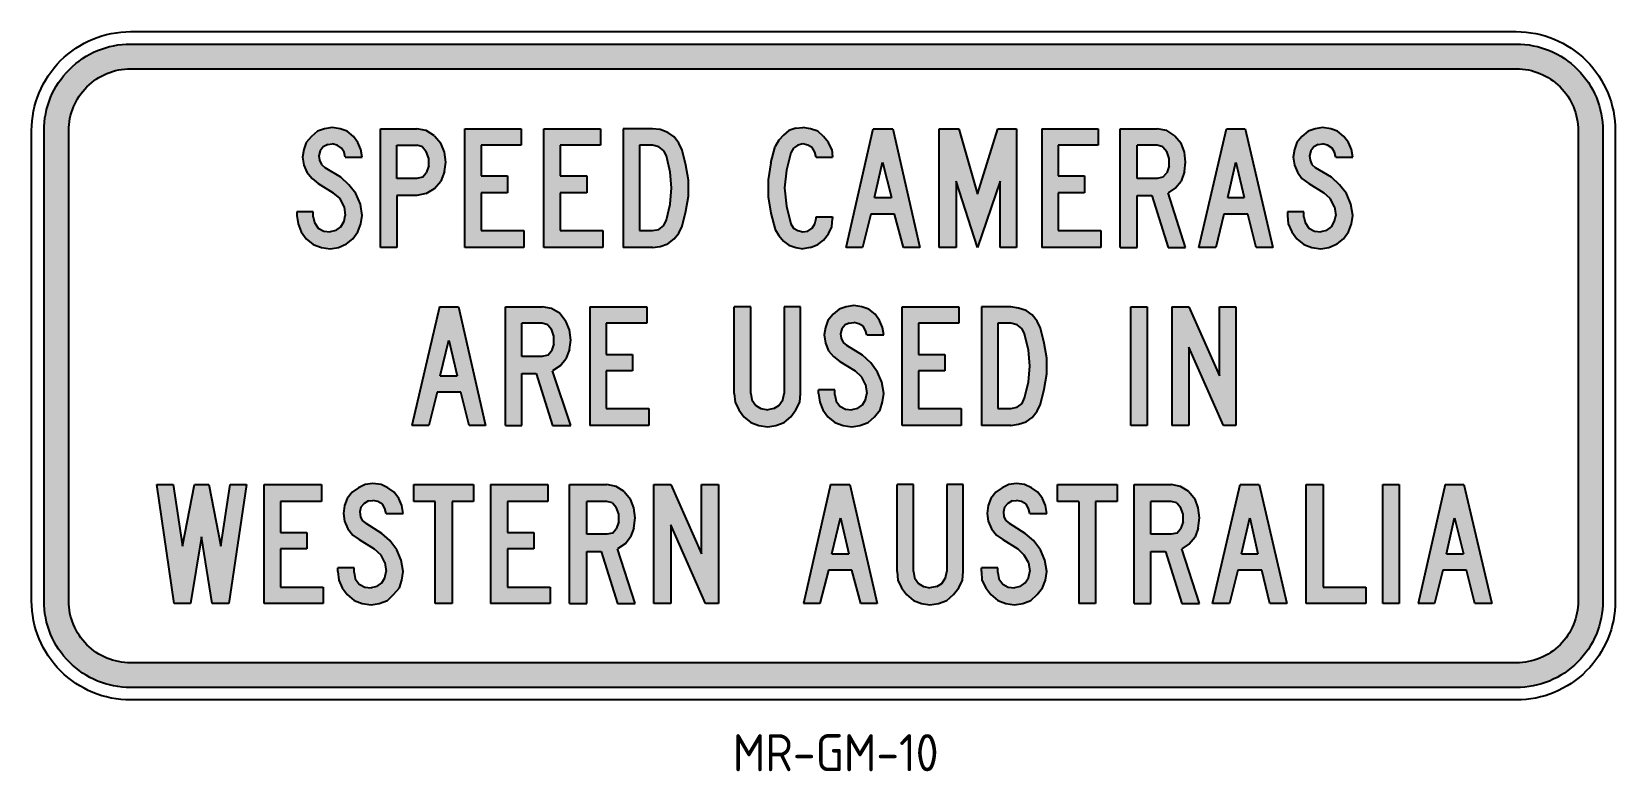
# Model space of a CAD drawing. Extents: x 148 to 276, y 175 to 234.
import ezdxf

# ---------------------------------------------------------------- set-up
doc = ezdxf.new("R2010")
doc.units = 0
doc.header["$LTSCALE"] = 12
doc.header["$MEASUREMENT"] = 0
doc.layers.add('L25', color=1, linetype='CONTINUOUS')
doc.layers.add('T25', color=1, linetype='CONTINUOUS')
doc.styles.add('ISO', font='iso')

msp = doc.modelspace()

# ---------------------------------------------------------------- hatches: boundary and pattern name
at = {"layer": 'L25'}
h = msp.add_hatch(color=256, dxfattribs=at)
edge = h.paths.add_edge_path(flags=16)
edge.add_line((155.71, 231.28), (267.71, 231.28))
edge.add_arc((267.71, 226.28), 5, 0, 90, ccw=False)
edge.add_line((272.71, 226.28), (272.71, 188.28))
edge.add_arc((267.71, 188.28), 5, 270, 360, ccw=False)
edge.add_line((267.71, 183.28), (155.71, 183.28))
edge.add_arc((155.71, 188.28), 5, 180, 270, ccw=False)
edge.add_line((150.71, 188.28), (150.71, 226.28))
edge.add_arc((155.71, 226.28), 5, 90, 180, ccw=False)
edge = h.paths.add_edge_path()
edge.add_line((155.71, 233.28), (267.71, 233.28))
edge.add_arc((267.71, 226.28), 7, 0, 90, ccw=False)
edge.add_line((274.71, 226.28), (274.71, 188.28))
edge.add_arc((267.71, 188.28), 7, 270, 360, ccw=False)
edge.add_line((267.71, 181.28), (155.71, 181.28))
edge.add_arc((155.71, 188.28), 7, 180, 270, ccw=False)
edge.add_line((148.71, 188.28), (148.71, 226.28))
edge.add_arc((155.71, 226.28), 7, 90, 180, ccw=False)
h = msp.add_hatch(color=256, dxfattribs=at)
h.paths.add_polyline_path([(160.56, 188.08), (159.24, 188.08), (157.82, 197.68), (159.14, 197.68), (159.9, 192.7), (160.87, 197.68), (162.04, 197.68), (163, 192.7), (163.76, 197.68), (165.08, 197.68), (163.66, 188.08), (162.29, 188.08), (161.43, 193.46)])
h.paths.add_polyline_path([(171.28, 188.08), (166.51, 188.08), (166.51, 197.68), (171.13, 197.68), (171.13, 196.31), (167.83, 196.31), (167.83, 193.82), (169.96, 193.82), (169.96, 192.5), (167.83, 192.5), (167.83, 189.4), (171.28, 189.4)])
h.paths.add_polyline_path([(173.77, 190.97), (172.45, 190.97), (172.45, 190.67), (172.55, 189.96), (172.81, 189.35), (173.21, 188.79), (173.77, 188.33), (174.43, 188.08), (175.14, 187.98), (175.8, 188.08), (176.46, 188.33), (176.97, 188.79), (177.43, 189.35), (177.63, 189.96), (177.73, 190.67), (177.58, 191.58), (177.22, 192.4), (176.67, 193.16), (176.01, 193.72), (174.74, 194.53), (174.43, 194.78), (174.28, 195.09), (174.23, 195.49), (174.33, 195.85), (174.58, 196.15), (174.94, 196.36), (175.29, 196.41), (175.7, 196.31), (176.06, 196.1), (176.26, 195.75), (176.36, 195.34), (177.73, 195.34), (177.63, 196), (177.38, 196.56), (177.02, 197.07), (176.51, 197.42), (175.95, 197.68), (175.29, 197.78), (174.68, 197.68), (174.13, 197.42), (173.62, 197.07), (173.21, 196.56), (173.01, 196), (172.91, 195.34), (173.01, 194.73), (173.26, 194.12), (173.67, 193.61), (174.18, 193.26), (175.4, 192.5), (175.95, 191.99), (176.26, 191.38), (176.36, 190.67), (176.26, 190.16), (176.01, 189.75), (175.6, 189.45), (175.14, 189.35), (174.63, 189.4), (174.18, 189.65), (173.87, 190.06), (173.77, 190.57)])
h.paths.add_polyline_path([(181.7, 188.08), (180.32, 188.08), (180.32, 196.31), (178.6, 196.31), (178.6, 197.68), (183.42, 197.68), (183.42, 196.31), (181.7, 196.31)])
h.paths.add_polyline_path([(189.62, 188.08), (184.79, 188.08), (184.79, 197.68), (189.42, 197.68), (189.42, 196.31), (186.17, 196.31), (186.17, 193.82), (188.3, 193.82), (188.3, 192.5), (186.17, 192.5), (186.17, 189.4), (189.62, 189.4)])
h.paths.add_polyline_path([(195.67, 192.9), (196.12, 193.46), (196.38, 194.17), (196.48, 194.99), (196.38, 195.8), (196.12, 196.51), (195.61, 197.12), (194.95, 197.53), (194.19, 197.68), (191.19, 197.68), (191.19, 188.08), (192.57, 188.08), (192.57, 192.29), (193.73, 192.29), (195.06, 188.08), (196.48, 188.08), (195.06, 192.5)])
h.paths.add_polyline_path([(192.57, 193.67), (192.57, 196.31), (194.19, 196.31), (194.65, 196.21), (194.95, 195.85), (195.16, 195.29), (195.16, 194.68), (194.95, 194.12), (194.65, 193.77), (194.19, 193.67)], flags=16)
h.paths.add_polyline_path([(199.37, 188.08), (198, 188.08), (198, 197.68), (199.37, 197.68), (201.86, 192.09), (201.86, 197.68), (203.23, 197.68), (203.23, 188.08), (202.17, 188.08), (199.37, 194.43)])
h.paths.add_polyline_path([(213.09, 194.99), (213.75, 192.09), (212.38, 192.09)], flags=16)
h.paths.add_polyline_path([(211.41, 188.08), (210.09, 188.08), (212.28, 197.68), (213.85, 197.68), (216.04, 188.08), (214.72, 188.08), (214, 190.77), (212.12, 190.77)])
h.paths.add_polyline_path([(218.98, 197.68), (217.66, 197.68), (217.66, 190.67), (217.71, 189.96), (218.02, 189.35), (218.42, 188.79), (218.98, 188.33), (219.64, 188.08), (220.3, 187.98), (221.01, 188.08), (221.67, 188.33), (222.23, 188.79), (222.64, 189.35), (222.94, 189.96), (223, 190.67), (223, 197.68), (221.67, 197.68), (221.67, 190.67), (221.57, 190.16), (221.27, 189.7), (220.86, 189.45), (220.3, 189.35), (219.8, 189.45), (219.39, 189.7), (219.08, 190.16), (218.98, 190.67)])
h.paths.add_polyline_path([(225.79, 190.97), (224.47, 190.97), (224.47, 190.67), (224.52, 189.96), (224.82, 189.35), (225.23, 188.79), (225.79, 188.33), (226.45, 188.08), (227.16, 187.98), (227.82, 188.08), (228.48, 188.33), (228.99, 188.79), (229.4, 189.35), (229.65, 189.96), (229.75, 190.67), (229.6, 191.58), (229.24, 192.4), (228.69, 193.16), (228.02, 193.72), (226.75, 194.53), (226.45, 194.78), (226.3, 195.09), (226.25, 195.49), (226.35, 195.85), (226.6, 196.15), (226.96, 196.36), (227.31, 196.41), (227.72, 196.31), (228.08, 196.1), (228.28, 195.75), (228.38, 195.34), (229.75, 195.34), (229.65, 196), (229.4, 196.56), (229.04, 197.07), (228.53, 197.42), (227.97, 197.68), (227.31, 197.78), (226.7, 197.68), (226.15, 197.42), (225.64, 197.07), (225.23, 196.56), (225.03, 196), (224.93, 195.34), (225.03, 194.73), (225.28, 194.12), (225.69, 193.61), (226.2, 193.26), (227.42, 192.5), (227.92, 191.99), (228.28, 191.38), (228.38, 190.67), (228.28, 190.16), (228.02, 189.75), (227.62, 189.45), (227.16, 189.35), (226.65, 189.4), (226.2, 189.65), (225.89, 190.06), (225.79, 190.57)])
h.paths.add_polyline_path([(233.71, 188.08), (232.34, 188.08), (232.34, 196.31), (230.62, 196.31), (230.62, 197.68), (235.44, 197.68), (235.44, 196.31), (233.71, 196.31)])
h.paths.add_polyline_path([(241.28, 192.9), (241.74, 193.46), (241.99, 194.17), (242.1, 194.99), (241.99, 195.8), (241.74, 196.51), (241.23, 197.12), (240.57, 197.53), (239.81, 197.68), (236.81, 197.68), (236.81, 188.08), (238.18, 188.08), (238.18, 192.29), (239.35, 192.29), (240.67, 188.08), (242.1, 188.08), (240.67, 192.5)])
h.paths.add_polyline_path([(238.18, 193.67), (238.18, 196.31), (239.81, 196.31), (240.27, 196.21), (240.57, 195.85), (240.78, 195.29), (240.78, 194.68), (240.57, 194.12), (240.27, 193.77), (239.81, 193.67)], flags=16)
h.paths.add_polyline_path([(246.16, 194.99), (246.82, 192.09), (245.5, 192.09)], flags=16)
h.paths.add_polyline_path([(244.53, 188.08), (243.16, 188.08), (245.4, 197.68), (246.92, 197.68), (249.16, 188.08), (247.79, 188.08), (247.13, 190.77), (245.2, 190.77)])
h.paths.add_polyline_path([(255.56, 188.08), (250.73, 188.08), (250.73, 197.68), (252.1, 197.68), (252.1, 189.4), (255.56, 189.4)])
h.paths.add_polyline_path([(258.25, 188.08), (256.93, 188.08), (256.93, 197.68), (258.25, 197.68)])
h.paths.add_polyline_path([(262.72, 194.99), (263.43, 192.09), (262.06, 192.09)], flags=16)
h.paths.add_polyline_path([(261.1, 188.08), (259.77, 188.08), (261.96, 197.68), (263.48, 197.68), (265.72, 188.08), (264.35, 188.08), (263.69, 190.77), (261.76, 190.77)])
h.paths.add_polyline_path([(181.44, 209.36), (182.1, 206.47), (180.73, 206.47)], flags=16)
h.paths.add_polyline_path([(179.82, 202.45), (178.44, 202.45), (180.68, 212.05), (182.2, 212.05), (184.39, 202.45), (183.07, 202.45), (182.41, 205.15), (180.48, 205.15)])
h.paths.add_polyline_path([(190.43, 207.28), (190.89, 207.84), (191.19, 208.6), (191.3, 209.36), (191.19, 210.18), (190.89, 210.89), (190.43, 211.5), (189.72, 211.9), (188.96, 212.05), (186.01, 212.05), (186.01, 202.45), (187.33, 202.45), (187.33, 206.67), (188.5, 206.67), (189.82, 202.45), (191.3, 202.45), (189.82, 206.87)])
h.paths.add_polyline_path([(187.33, 208.04), (187.33, 210.73), (188.96, 210.73), (189.42, 210.58), (189.72, 210.23), (189.92, 209.67), (189.92, 209.06), (189.72, 208.5), (189.42, 208.14), (188.96, 208.04)], flags=16)
h.paths.add_polyline_path([(197.6, 202.45), (192.82, 202.45), (192.82, 212.05), (197.44, 212.05), (197.44, 210.73), (194.14, 210.73), (194.14, 208.19), (196.27, 208.19), (196.27, 206.87), (194.14, 206.87), (194.14, 203.83), (197.6, 203.83)])
h.paths.add_polyline_path([(205.83, 212.05), (204.5, 212.05), (204.5, 205.04), (204.56, 204.33), (204.86, 203.72), (205.27, 203.16), (205.83, 202.71), (206.49, 202.45), (207.2, 202.35), (207.86, 202.45), (208.52, 202.71), (209.08, 203.16), (209.48, 203.72), (209.79, 204.33), (209.84, 205.04), (209.84, 212.05), (208.52, 212.05), (208.52, 205.04), (208.42, 204.54), (208.11, 204.08), (207.7, 203.83), (207.2, 203.72), (206.64, 203.83), (206.23, 204.08), (205.93, 204.54), (205.83, 205.04)])
h.paths.add_polyline_path([(212.63, 205.35), (211.31, 205.35), (211.31, 205.04), (211.41, 204.33), (211.67, 203.72), (212.07, 203.16), (212.63, 202.71), (213.29, 202.45), (214, 202.35), (214.66, 202.45), (215.32, 202.71), (215.83, 203.16), (216.29, 203.72), (216.49, 204.38), (216.59, 205.04), (216.44, 205.96), (216.09, 206.77), (215.53, 207.53), (214.87, 208.14), (213.6, 208.91), (213.29, 209.16), (213.14, 209.51), (213.09, 209.87), (213.19, 210.28), (213.45, 210.58), (213.8, 210.73), (214.16, 210.78), (214.56, 210.68), (214.92, 210.48), (215.12, 210.12), (215.22, 209.77), (216.59, 209.77), (216.49, 210.38), (216.24, 210.94), (215.88, 211.45), (215.38, 211.85), (214.82, 212.05), (214.16, 212.16), (213.55, 212.05), (212.99, 211.85), (212.48, 211.45), (212.07, 210.94), (211.87, 210.38), (211.77, 209.77), (211.87, 209.11), (212.12, 208.5), (212.53, 208.04), (213.04, 207.64), (214.26, 206.87), (214.82, 206.37), (215.12, 205.76), (215.22, 205.04), (215.12, 204.54), (214.87, 204.13), (214.46, 203.83), (214, 203.72), (213.5, 203.77), (213.04, 204.03), (212.73, 204.43), (212.63, 204.94)])
h.paths.add_polyline_path([(222.84, 202.45), (218.07, 202.45), (218.07, 212.05), (222.64, 212.05), (222.64, 210.73), (219.39, 210.73), (219.39, 208.19), (221.52, 208.19), (221.52, 206.87), (219.39, 206.87), (219.39, 203.83), (222.84, 203.83)])
h.paths.add_polyline_path([(225.79, 210.73), (225.79, 203.83), (226.86, 203.83), (227.36, 203.93), (227.77, 204.23), (227.97, 204.69), (228.28, 205.96), (228.38, 207.28), (228.28, 208.55), (227.97, 209.87), (227.77, 210.28), (227.36, 210.58), (226.86, 210.73)], flags=16)
h.paths.add_polyline_path([(224.47, 212.05), (224.47, 202.45), (226.86, 202.45), (227.47, 202.56), (228.08, 202.76), (228.58, 203.11), (228.99, 203.62), (229.24, 204.18), (229.55, 205.4), (229.75, 206.62), (229.75, 207.89), (229.55, 209.11), (229.24, 210.33), (228.99, 210.89), (228.58, 211.39), (228.08, 211.75), (227.47, 211.95), (226.86, 212.05)])
h.paths.add_polyline_path([(237.88, 202.45), (236.56, 202.45), (236.56, 212.05), (237.88, 212.05)])
h.paths.add_polyline_path([(241.23, 202.45), (239.86, 202.45), (239.86, 212.05), (241.23, 212.05), (243.72, 206.47), (243.72, 212.05), (245.04, 212.05), (245.04, 202.45), (244.03, 202.45), (241.23, 208.8)])
h.paths.add_polyline_path([(170.47, 219.73), (169.15, 219.73), (169.15, 219.42), (169.25, 218.76), (169.5, 218.1), (169.91, 217.54), (170.47, 217.08), (171.13, 216.83), (171.84, 216.73), (172.5, 216.83), (173.16, 217.13), (173.67, 217.54), (174.08, 218.1), (174.33, 218.76), (174.43, 219.42), (174.28, 220.34), (173.92, 221.2), (173.36, 221.91), (172.7, 222.52), (171.43, 223.28), (171.13, 223.54), (170.98, 223.89), (170.93, 224.25), (171.03, 224.65), (171.28, 224.96), (171.64, 225.16), (171.99, 225.21), (172.4, 225.11), (172.75, 224.86), (172.96, 224.55), (173.06, 224.15), (174.43, 224.15), (174.33, 224.75), (174.08, 225.31), (173.72, 225.82), (173.21, 226.23), (172.65, 226.43), (171.99, 226.53), (171.38, 226.43), (170.82, 226.23), (170.32, 225.82), (169.91, 225.31), (169.71, 224.75), (169.6, 224.15), (169.71, 223.48), (169.96, 222.93), (170.37, 222.42), (170.87, 222.01), (172.09, 221.25), (172.65, 220.79), (172.96, 220.13), (173.06, 219.42), (172.96, 218.96), (172.7, 218.51), (172.3, 218.2), (171.84, 218.1), (171.33, 218.15), (170.87, 218.4), (170.57, 218.86), (170.47, 219.32)])
h.paths.add_polyline_path([(177.22, 222.42), (177.22, 225.11), (178.85, 225.11), (179.31, 224.96), (179.61, 224.6), (179.82, 224.04), (179.82, 223.43), (179.61, 222.88), (179.31, 222.52), (178.85, 222.42)], flags=16)
h.paths.add_polyline_path([(177.22, 216.83), (175.9, 216.83), (175.9, 226.43), (178.85, 226.43), (179.61, 226.28), (180.27, 225.87), (180.78, 225.26), (181.09, 224.55), (181.19, 223.74), (181.09, 222.98), (180.78, 222.21), (180.27, 221.61), (179.61, 221.2), (178.85, 221.05), (177.22, 221.05)])
h.paths.add_polyline_path([(187.49, 216.83), (182.71, 216.83), (182.71, 226.43), (187.28, 226.43), (187.28, 225.11), (184.03, 225.11), (184.03, 222.62), (186.17, 222.62), (186.17, 221.25), (184.03, 221.25), (184.03, 218.2), (187.49, 218.2)])
h.paths.add_polyline_path([(193.89, 216.83), (189.11, 216.83), (189.11, 226.43), (193.68, 226.43), (193.68, 225.11), (190.43, 225.11), (190.43, 222.62), (192.57, 222.62), (192.57, 221.25), (190.43, 221.25), (190.43, 218.2), (193.89, 218.2)])
h.paths.add_polyline_path([(196.83, 225.11), (196.83, 218.2), (197.9, 218.2), (198.41, 218.3), (198.81, 218.61), (199.02, 219.07), (199.32, 220.34), (199.42, 221.66), (199.32, 222.93), (199.02, 224.25), (198.81, 224.65), (198.41, 224.96), (197.9, 225.11)], flags=16)
h.paths.add_polyline_path([(195.51, 226.43), (195.51, 216.83), (197.9, 216.83), (198.51, 216.93), (199.12, 217.13), (199.63, 217.54), (200.03, 218), (200.29, 218.56), (200.59, 219.78), (200.8, 221), (200.8, 222.27), (200.59, 223.48), (200.29, 224.7), (200.03, 225.26), (199.63, 225.77), (199.12, 226.13), (198.51, 226.38), (197.9, 226.43)])
h.paths.add_polyline_path([(211.11, 219.32), (212.43, 219.32), (212.43, 219.17), (212.38, 218.51), (212.12, 217.95), (211.72, 217.44), (211.26, 217.08), (210.65, 216.83), (210.04, 216.73), (209.48, 216.83), (208.92, 217.03), (208.47, 217.34), (208.11, 217.8), (207.81, 218.3), (207.45, 219.62), (207.25, 220.94), (207.25, 222.32), (207.45, 223.69), (207.81, 225.01), (208.11, 225.52), (208.47, 225.92), (208.92, 226.28), (209.48, 226.48), (210.04, 226.53), (210.65, 226.43), (211.26, 226.23), (211.72, 225.82), (212.12, 225.31), (212.38, 224.75), (212.43, 224.15), (211.11, 224.15), (211.01, 224.55), (210.8, 224.91), (210.45, 225.11), (210.04, 225.21), (209.64, 225.11), (209.28, 224.86), (209.08, 224.5), (208.72, 223.08), (208.57, 221.66), (208.72, 220.18), (209.08, 218.76), (209.28, 218.4), (209.64, 218.2), (210.04, 218.1), (210.45, 218.15), (210.8, 218.4), (211.01, 218.76), (211.11, 219.17)])
h.paths.add_polyline_path([(216.49, 223.74), (217.2, 220.89), (215.83, 220.89)], flags=16)
h.paths.add_polyline_path([(214.87, 216.83), (213.55, 216.83), (215.73, 226.43), (217.31, 226.43), (219.49, 216.83), (218.17, 216.83), (217.46, 219.52), (215.53, 219.52)])
h.paths.add_polyline_path([(222.44, 216.83), (221.07, 216.83), (221.07, 226.43), (222.64, 226.43), (224.16, 221.15), (225.79, 226.43), (227.31, 226.43), (227.31, 216.83), (225.99, 216.83), (225.99, 222.21), (224.16, 216.83), (222.44, 222.21)])
h.paths.add_polyline_path([(234.12, 216.83), (229.35, 216.83), (229.35, 226.43), (233.92, 226.43), (233.92, 225.11), (230.67, 225.11), (230.67, 222.62), (232.8, 222.62), (232.8, 221.25), (230.67, 221.25), (230.67, 218.2), (234.12, 218.2)])
h.paths.add_polyline_path([(240.17, 221.66), (240.62, 222.21), (240.88, 222.98), (240.98, 223.74), (240.88, 224.55), (240.62, 225.26), (240.12, 225.87), (239.45, 226.28), (238.69, 226.43), (235.7, 226.43), (235.7, 216.83), (237.07, 216.83), (237.07, 221.05), (238.24, 221.05), (239.56, 216.83), (240.98, 216.83), (239.56, 221.25)])
h.paths.add_polyline_path([(237.07, 222.42), (237.07, 225.11), (238.69, 225.11), (239.15, 224.96), (239.45, 224.6), (239.66, 224.04), (239.66, 223.43), (239.45, 222.88), (239.15, 222.52), (238.69, 222.42)], flags=16)
h.paths.add_polyline_path([(245.04, 223.74), (245.7, 220.89), (244.38, 220.89)], flags=16)
h.paths.add_polyline_path([(243.42, 216.83), (242.05, 216.83), (244.28, 226.43), (245.8, 226.43), (248.04, 216.83), (246.67, 216.83), (246.01, 219.52), (244.08, 219.52)])
h.paths.add_polyline_path([(250.53, 219.73), (249.21, 219.73), (249.21, 219.42), (249.26, 218.76), (249.56, 218.1), (249.97, 217.54), (250.53, 217.08), (251.19, 216.83), (251.9, 216.73), (252.56, 216.83), (253.22, 217.13), (253.73, 217.54), (254.14, 218.1), (254.39, 218.76), (254.49, 219.42), (254.34, 220.34), (253.98, 221.2), (253.42, 221.91), (252.76, 222.52), (251.49, 223.28), (251.19, 223.54), (251.04, 223.89), (250.99, 224.25), (251.09, 224.65), (251.34, 224.96), (251.7, 225.16), (252.05, 225.21), (252.46, 225.11), (252.82, 224.86), (253.02, 224.55), (253.12, 224.15), (254.49, 224.15), (254.39, 224.75), (254.14, 225.31), (253.78, 225.82), (253.27, 226.23), (252.71, 226.43), (252.05, 226.53), (251.44, 226.43), (250.88, 226.23), (250.38, 225.82), (249.97, 225.31), (249.77, 224.75), (249.67, 224.15), (249.77, 223.48), (250.02, 222.93), (250.38, 222.42), (250.94, 222.01), (252.15, 221.25), (252.66, 220.79), (253.02, 220.13), (253.12, 219.42), (253.02, 218.96), (252.76, 218.51), (252.36, 218.2), (251.9, 218.1), (251.39, 218.15), (250.94, 218.4), (250.63, 218.86), (250.53, 219.32)])

# ---------------------------------------------------------------- linework, layer by layer
at = {"layer": 'T25', "color": 3}
for p, q in [((169.91, 225.31), (169.71, 224.75)), ((170.32, 225.82), (169.91, 225.31)), ((170.82, 226.23), (170.32, 225.82)), ((171.38, 226.43), (170.82, 226.23)), ((171.99, 226.53), (171.38, 226.43)), ((172.65, 226.43), (171.99, 226.53)), ((173.21, 226.23), (172.65, 226.43)), ((173.72, 225.82), (173.21, 226.23)), ((174.08, 225.31), (173.72, 225.82)), ((174.33, 224.75), (174.08, 225.31)), ((175.9, 226.43), (178.85, 226.43)), ((175.9, 216.83), (175.9, 226.43)), ((179.61, 226.28), (178.85, 226.43)), ((180.27, 225.87), (179.61, 226.28)), ((180.27, 225.87), (180.78, 225.26)), ((182.71, 226.43), (187.28, 226.43)), ((182.71, 216.83), (182.71, 226.43)), ((187.28, 226.43), (187.28, 225.11)), ((189.11, 226.43), (193.68, 226.43)), ((189.11, 216.83), (189.11, 226.43)), ((193.68, 226.43), (193.68, 225.11)), ((195.51, 226.43), (195.51, 216.83)), ((197.9, 226.43), (195.51, 226.43)), ((198.51, 226.38), (197.9, 226.43)), ((199.12, 226.13), (198.51, 226.38)), ((199.63, 225.77), (199.12, 226.13)), ((200.03, 225.26), (199.63, 225.77)), ((208.11, 225.52), (207.81, 225.01)), ((208.47, 225.92), (208.11, 225.52)), ((208.92, 226.28), (208.47, 225.92)), ((209.48, 226.48), (208.92, 226.28)), ((209.48, 226.48), (210.04, 226.53)), ((210.65, 226.43), (210.04, 226.53)), ((211.26, 226.23), (210.65, 226.43)), ((211.72, 225.82), (211.26, 226.23)), ((212.12, 225.31), (211.72, 225.82)), ((212.38, 224.75), (212.12, 225.31)), ((213.55, 216.83), (215.73, 226.43)), ((215.73, 226.43), (217.31, 226.43)), ((217.31, 226.43), (219.49, 216.83)), ((221.07, 226.43), (222.64, 226.43)), ((221.07, 216.83), (221.07, 226.43)), ((222.64, 226.43), (224.16, 221.15)), ((224.16, 221.15), (225.79, 226.43)), ((225.79, 226.43), (227.31, 226.43)), ((227.31, 226.43), (227.31, 216.83)), ((229.35, 226.43), (233.92, 226.43)), ((229.35, 226.43), (229.35, 216.83)), ((233.92, 226.43), (233.92, 225.11)), ((235.7, 226.43), (238.69, 226.43)), ((235.7, 216.83), (235.7, 226.43)), ((239.45, 226.28), (238.69, 226.43)), ((240.12, 225.87), (239.45, 226.28)), ((240.12, 225.87), (240.62, 225.26)), ((242.05, 216.83), (244.28, 226.43)), ((244.28, 226.43), (245.8, 226.43)), ((245.8, 226.43), (248.04, 216.83)), ((249.97, 225.31), (249.77, 224.75)), ((250.38, 225.82), (249.97, 225.31)), ((250.88, 226.23), (250.38, 225.82)), ((251.44, 226.43), (250.88, 226.23)), ((252.05, 226.53), (251.44, 226.43)), ((252.71, 226.43), (252.05, 226.53)), ((253.27, 226.23), (252.71, 226.43)), ((253.78, 225.82), (253.27, 226.23)), ((254.14, 225.31), (253.78, 225.82)), ((254.39, 224.75), (254.14, 225.31)), ((169.71, 224.75), (169.6, 224.15)), ((169.6, 224.15), (169.71, 223.48)), ((171.03, 224.65), (170.93, 224.25)), ((170.93, 224.25), (170.98, 223.89)), ((171.28, 224.96), (171.03, 224.65)), ((171.64, 225.16), (171.28, 224.96)), ((171.64, 225.16), (171.99, 225.21)), ((172.4, 225.11), (171.99, 225.21)), ((172.75, 224.86), (172.4, 225.11)), ((172.96, 224.55), (172.75, 224.86)), ((173.06, 224.15), (172.96, 224.55)), ((173.06, 224.15), (174.43, 224.15)), ((174.43, 224.15), (174.33, 224.75)), ((177.22, 222.42), (177.22, 225.11)), ((177.22, 225.11), (178.85, 225.11)), ((179.31, 224.96), (178.85, 225.11)), ((179.31, 224.96), (179.61, 224.6)), ((179.82, 224.04), (179.61, 224.6)), ((179.82, 223.43), (179.82, 224.04)), ((181.09, 224.55), (180.78, 225.26)), ((181.19, 223.74), (181.09, 224.55)), ((184.03, 225.11), (184.03, 222.62)), ((187.28, 225.11), (184.03, 225.11)), ((190.43, 225.11), (190.43, 222.62)), ((193.68, 225.11), (190.43, 225.11)), ((196.83, 225.11), (196.83, 218.2)), ((197.9, 225.11), (196.83, 225.11)), ((198.41, 224.96), (197.9, 225.11)), ((198.81, 224.65), (198.41, 224.96)), ((199.02, 224.25), (198.81, 224.65)), ((199.32, 222.93), (199.02, 224.25)), ((200.29, 224.7), (200.03, 225.26)), ((200.59, 223.48), (200.29, 224.7)), ((207.45, 223.69), (207.81, 225.01)), ((209.08, 224.5), (208.72, 223.08)), ((209.28, 224.86), (209.08, 224.5)), ((209.64, 225.11), (209.28, 224.86)), ((210.04, 225.21), (209.64, 225.11)), ((210.45, 225.11), (210.04, 225.21)), ((210.8, 224.91), (210.45, 225.11)), ((211.01, 224.55), (210.8, 224.91)), ((211.11, 224.15), (211.01, 224.55)), ((211.11, 224.15), (212.43, 224.15)), ((212.38, 224.75), (212.43, 224.15)), ((230.67, 225.11), (230.67, 222.62)), ((233.92, 225.11), (230.67, 225.11)), ((237.07, 222.42), (237.07, 225.11)), ((238.69, 225.11), (237.07, 225.11)), ((239.15, 224.96), (238.69, 225.11)), ((239.15, 224.96), (239.45, 224.6)), ((239.66, 224.04), (239.45, 224.6)), ((239.66, 223.43), (239.66, 224.04)), ((240.88, 224.55), (240.62, 225.26)), ((240.98, 223.74), (240.88, 224.55)), ((249.77, 224.75), (249.67, 224.15)), ((249.67, 224.15), (249.77, 223.48)), ((251.09, 224.65), (250.99, 224.25)), ((250.99, 224.25), (251.04, 223.89)), ((251.34, 224.96), (251.09, 224.65)), ((251.7, 225.16), (251.34, 224.96)), ((251.7, 225.16), (252.05, 225.21)), ((252.46, 225.11), (252.05, 225.21)), ((252.82, 224.86), (252.46, 225.11)), ((253.02, 224.55), (252.82, 224.86)), ((253.12, 224.15), (253.02, 224.55)), ((253.12, 224.15), (254.49, 224.15)), ((254.49, 224.15), (254.39, 224.75)), ((169.71, 223.48), (169.96, 222.93)), ((169.96, 222.93), (170.37, 222.42)), ((170.98, 223.89), (171.13, 223.54)), ((171.13, 223.54), (171.43, 223.28)), ((172.7, 222.52), (171.43, 223.28)), ((179.31, 222.52), (179.61, 222.88)), ((179.82, 223.43), (179.61, 222.88)), ((181.09, 222.98), (180.78, 222.21)), ((181.09, 222.98), (181.19, 223.74)), ((199.42, 221.66), (199.32, 222.93)), ((200.8, 222.27), (200.59, 223.48)), ((207.45, 223.69), (207.25, 222.32)), ((208.72, 223.08), (208.57, 221.66)), ((215.83, 220.89), (216.49, 223.74)), ((216.49, 223.74), (217.2, 220.89)), ((239.15, 222.52), (239.45, 222.88)), ((239.66, 223.43), (239.45, 222.88)), ((240.88, 222.98), (240.62, 222.21)), ((240.88, 222.98), (240.98, 223.74)), ((244.38, 220.89), (245.04, 223.74)), ((245.04, 223.74), (245.7, 220.89)), ((249.77, 223.48), (250.02, 222.93)), ((250.02, 222.93), (250.38, 222.42)), ((251.04, 223.89), (251.19, 223.54)), ((251.19, 223.54), (251.49, 223.28)), ((252.76, 222.52), (251.49, 223.28)), ((170.37, 222.42), (170.87, 222.01)), ((170.87, 222.01), (172.09, 221.25)), ((173.36, 221.91), (172.7, 222.52)), ((173.92, 221.2), (173.36, 221.91)), ((178.85, 222.42), (177.22, 222.42)), ((179.31, 222.52), (178.85, 222.42)), ((179.61, 221.2), (180.27, 221.61)), ((180.27, 221.61), (180.78, 222.21)), ((184.03, 222.62), (186.17, 222.62)), ((186.17, 222.62), (186.17, 221.25)), ((190.43, 222.62), (192.57, 222.62)), ((192.57, 222.62), (192.57, 221.25)), ((199.32, 220.34), (199.42, 221.66)), ((200.8, 221), (200.8, 222.27)), ((207.25, 222.32), (207.25, 220.94)), ((208.57, 221.66), (208.72, 220.18)), ((222.44, 222.21), (222.44, 216.83)), ((224.16, 216.83), (222.44, 222.21)), ((225.99, 222.21), (224.16, 216.83)), ((225.99, 216.83), (225.99, 222.21)), ((230.67, 222.62), (232.8, 222.62)), ((232.8, 222.62), (232.8, 221.25)), ((238.69, 222.42), (237.07, 222.42)), ((239.15, 222.52), (238.69, 222.42)), ((240.17, 221.66), (239.56, 221.25)), ((240.17, 221.66), (240.62, 222.21)), ((250.38, 222.42), (250.94, 222.01)), ((250.94, 222.01), (252.15, 221.25)), ((253.42, 221.91), (252.76, 222.52)), ((253.98, 221.2), (253.42, 221.91)), ((172.65, 220.79), (172.09, 221.25)), ((172.96, 220.13), (172.65, 220.79)), ((174.28, 220.34), (173.92, 221.2)), ((174.43, 219.42), (174.28, 220.34)), ((177.22, 221.05), (177.22, 216.83)), ((178.85, 221.05), (177.22, 221.05)), ((179.61, 221.2), (178.85, 221.05)), ((184.03, 221.25), (184.03, 218.2)), ((186.17, 221.25), (184.03, 221.25)), ((190.43, 221.25), (190.43, 218.2)), ((192.57, 221.25), (190.43, 221.25)), ((199.02, 219.07), (199.32, 220.34)), ((200.59, 219.78), (200.8, 221)), ((207.25, 220.94), (207.45, 219.62)), ((208.72, 220.18), (209.08, 218.76)), ((215.83, 220.89), (217.2, 220.89)), ((230.67, 221.25), (230.67, 218.2)), ((232.8, 221.25), (230.67, 221.25)), ((237.07, 221.05), (238.24, 221.05)), ((237.07, 216.83), (237.07, 221.05)), ((238.24, 221.05), (239.56, 216.83)), ((240.98, 216.83), (239.56, 221.25)), ((244.38, 220.89), (245.7, 220.89)), ((252.66, 220.79), (252.15, 221.25)), ((253.02, 220.13), (252.66, 220.79)), ((254.34, 220.34), (253.98, 221.2)), ((254.49, 219.42), (254.34, 220.34)), ((170.47, 219.73), (169.15, 219.73)), ((169.15, 219.73), (169.15, 219.42)), ((169.15, 219.42), (169.25, 218.76)), ((170.47, 219.32), (170.47, 219.73)), ((170.47, 219.32), (170.57, 218.86)), ((172.7, 218.51), (172.96, 218.96)), ((172.96, 220.13), (173.06, 219.42)), ((172.96, 218.96), (173.06, 219.42)), ((174.33, 218.76), (174.43, 219.42)), ((198.81, 218.61), (199.02, 219.07)), ((200.29, 218.56), (200.59, 219.78)), ((207.45, 219.62), (207.81, 218.3)), ((211.01, 218.76), (211.11, 219.17)), ((211.11, 219.32), (212.43, 219.32)), ((211.11, 219.17), (211.11, 219.32)), ((212.38, 218.51), (212.43, 219.17)), ((212.43, 219.32), (212.43, 219.17)), ((215.53, 219.52), (214.87, 216.83)), ((217.46, 219.52), (215.53, 219.52)), ((218.17, 216.83), (217.46, 219.52)), ((244.08, 219.52), (243.42, 216.83)), ((246.01, 219.52), (244.08, 219.52)), ((246.67, 216.83), (246.01, 219.52)), ((250.53, 219.73), (249.21, 219.73)), ((249.21, 219.73), (249.21, 219.42)), ((249.21, 219.42), (249.26, 218.76)), ((250.53, 219.32), (250.53, 219.73)), ((250.53, 219.32), (250.63, 218.86)), ((252.76, 218.51), (253.02, 218.96)), ((253.02, 220.13), (253.12, 219.42)), ((253.02, 218.96), (253.12, 219.42)), ((254.39, 218.76), (254.49, 219.42)), ((169.25, 218.76), (169.5, 218.1)), ((169.5, 218.1), (169.91, 217.54)), ((170.57, 218.86), (170.87, 218.4)), ((170.87, 218.4), (171.33, 218.15)), ((171.33, 218.15), (171.84, 218.1)), ((172.3, 218.2), (171.84, 218.1)), ((172.3, 218.2), (172.7, 218.51)), ((173.67, 217.54), (174.08, 218.1)), ((174.08, 218.1), (174.33, 218.76)), ((184.03, 218.2), (187.49, 218.2)), ((187.49, 218.2), (187.49, 216.83)), ((190.43, 218.2), (193.89, 218.2)), ((193.89, 218.2), (193.89, 216.83)), ((196.83, 218.2), (197.9, 218.2)), ((197.9, 218.2), (198.41, 218.3)), ((198.41, 218.3), (198.81, 218.61)), ((199.63, 217.54), (200.03, 218)), ((200.03, 218), (200.29, 218.56)), ((207.81, 218.3), (208.11, 217.8)), ((208.11, 217.8), (208.47, 217.34)), ((209.08, 218.76), (209.28, 218.4)), ((209.28, 218.4), (209.64, 218.2)), ((209.64, 218.2), (210.04, 218.1)), ((210.04, 218.1), (210.45, 218.15)), ((210.45, 218.15), (210.8, 218.4)), ((210.8, 218.4), (211.01, 218.76)), ((211.72, 217.44), (212.12, 217.95)), ((212.12, 217.95), (212.38, 218.51)), ((230.67, 218.2), (234.12, 218.2)), ((234.12, 218.2), (234.12, 216.83)), ((249.26, 218.76), (249.56, 218.1)), ((249.56, 218.1), (249.97, 217.54)), ((250.63, 218.86), (250.94, 218.4)), ((250.94, 218.4), (251.39, 218.15)), ((251.39, 218.15), (251.9, 218.1)), ((252.36, 218.2), (251.9, 218.1)), ((252.36, 218.2), (252.76, 218.51)), ((253.73, 217.54), (254.14, 218.1)), ((254.14, 218.1), (254.39, 218.76)), ((169.91, 217.54), (170.47, 217.08)), ((170.47, 217.08), (171.13, 216.83)), ((171.13, 216.83), (171.84, 216.73)), ((171.84, 216.73), (172.5, 216.83)), ((172.5, 216.83), (173.16, 217.13)), ((173.16, 217.13), (173.67, 217.54)), ((177.22, 216.83), (175.9, 216.83)), ((187.49, 216.83), (182.71, 216.83)), ((193.89, 216.83), (189.11, 216.83)), ((197.9, 216.83), (195.51, 216.83)), ((197.9, 216.83), (198.51, 216.93)), ((198.51, 216.93), (199.12, 217.13)), ((199.12, 217.13), (199.63, 217.54)), ((208.47, 217.34), (208.92, 217.03)), ((208.92, 217.03), (209.48, 216.83)), ((209.48, 216.83), (210.04, 216.73)), ((210.65, 216.83), (210.04, 216.73)), ((210.65, 216.83), (211.26, 217.08)), ((211.26, 217.08), (211.72, 217.44)), ((214.87, 216.83), (213.55, 216.83)), ((219.49, 216.83), (218.17, 216.83)), ((222.44, 216.83), (221.07, 216.83)), ((227.31, 216.83), (225.99, 216.83)), ((234.12, 216.83), (229.35, 216.83)), ((235.7, 216.83), (237.07, 216.83)), ((239.56, 216.83), (240.98, 216.83)), ((243.42, 216.83), (242.05, 216.83)), ((248.04, 216.83), (246.67, 216.83)), ((249.97, 217.54), (250.53, 217.08)), ((250.53, 217.08), (251.19, 216.83)), ((251.19, 216.83), (251.9, 216.73)), ((251.9, 216.73), (252.56, 216.83)), ((252.56, 216.83), (253.22, 217.13)), ((253.22, 217.13), (253.73, 217.54)), ((180.68, 212.05), (178.44, 202.45)), ((180.68, 212.05), (182.2, 212.05)), ((182.2, 212.05), (184.39, 202.45)), ((186.01, 212.05), (188.96, 212.05)), ((186.01, 202.45), (186.01, 212.05)), ((189.72, 211.9), (188.96, 212.05)), ((190.43, 211.5), (189.72, 211.9)), ((190.43, 211.5), (190.89, 210.89)), ((192.82, 212.05), (197.44, 212.05)), ((192.82, 212.05), (192.82, 202.45)), ((197.44, 212.05), (197.44, 210.73)), ((205.83, 212.05), (204.5, 212.05)), ((204.5, 205.04), (204.5, 212.05)), ((205.83, 205.04), (205.83, 212.05)), ((208.52, 212.05), (208.52, 205.04)), ((209.84, 212.05), (208.52, 212.05)), ((209.84, 205.04), (209.84, 212.05)), ((212.48, 211.45), (212.07, 210.94)), ((212.99, 211.85), (212.48, 211.45)), ((213.55, 212.05), (212.99, 211.85)), ((214.16, 212.16), (213.55, 212.05)), ((214.82, 212.05), (214.16, 212.16)), ((215.38, 211.85), (214.82, 212.05)), ((215.88, 211.45), (215.38, 211.85)), ((216.24, 210.94), (215.88, 211.45)), ((218.07, 212.05), (222.64, 212.05)), ((218.07, 202.45), (218.07, 212.05)), ((222.64, 212.05), (222.64, 210.73)), ((224.47, 212.05), (224.47, 202.45)), ((226.86, 212.05), (224.47, 212.05)), ((227.47, 211.95), (226.86, 212.05)), ((228.08, 211.75), (227.47, 211.95)), ((228.58, 211.39), (228.08, 211.75)), ((228.99, 210.89), (228.58, 211.39)), ((236.56, 212.05), (237.88, 212.05)), ((236.56, 202.45), (236.56, 212.05)), ((237.88, 212.05), (237.88, 202.45)), ((239.86, 212.05), (241.23, 212.05)), ((239.86, 212.05), (239.86, 202.45)), ((241.23, 212.05), (243.72, 206.47)), ((243.72, 212.05), (245.04, 212.05)), ((243.72, 206.47), (243.72, 212.05)), ((245.04, 212.05), (245.04, 202.45)), ((187.33, 208.04), (187.33, 210.73)), ((188.96, 210.73), (187.33, 210.73)), ((189.42, 210.58), (188.96, 210.73)), ((189.42, 210.58), (189.72, 210.23)), ((189.92, 209.67), (189.72, 210.23)), ((191.19, 210.18), (190.89, 210.89)), ((191.3, 209.36), (191.19, 210.18)), ((194.14, 210.73), (194.14, 208.19)), ((197.44, 210.73), (194.14, 210.73)), ((211.87, 210.38), (211.77, 209.77)), ((212.07, 210.94), (211.87, 210.38)), ((213.19, 210.28), (213.09, 209.87)), ((213.45, 210.58), (213.19, 210.28)), ((213.8, 210.73), (213.45, 210.58)), ((213.8, 210.73), (214.16, 210.78)), ((214.56, 210.68), (214.16, 210.78)), ((214.92, 210.48), (214.56, 210.68)), ((215.12, 210.12), (214.92, 210.48)), ((215.22, 209.77), (215.12, 210.12)), ((216.49, 210.38), (216.24, 210.94)), ((216.59, 209.77), (216.49, 210.38)), ((219.39, 210.73), (219.39, 208.19)), ((222.64, 210.73), (219.39, 210.73)), ((225.79, 210.73), (225.79, 203.83)), ((226.86, 210.73), (225.79, 210.73)), ((227.36, 210.58), (226.86, 210.73)), ((227.77, 210.28), (227.36, 210.58)), ((227.97, 209.87), (227.77, 210.28)), ((229.24, 210.33), (228.99, 210.89)), ((229.55, 209.11), (229.24, 210.33)), ((180.73, 206.47), (181.44, 209.36)), ((181.44, 209.36), (182.1, 206.47)), ((189.92, 209.06), (189.72, 208.5)), ((189.92, 209.06), (189.92, 209.67)), ((191.19, 208.6), (191.3, 209.36)), ((211.77, 209.77), (211.87, 209.11)), ((211.87, 209.11), (212.12, 208.5)), ((213.09, 209.87), (213.14, 209.51)), ((213.14, 209.51), (213.29, 209.16)), ((213.29, 209.16), (213.6, 208.91)), ((214.87, 208.14), (213.6, 208.91)), ((215.22, 209.77), (216.59, 209.77)), ((228.28, 208.55), (227.97, 209.87)), ((229.75, 207.89), (229.55, 209.11)), ((241.23, 208.8), (241.23, 202.45)), ((244.03, 202.45), (241.23, 208.8)), ((188.96, 208.04), (187.33, 208.04)), ((189.42, 208.14), (188.96, 208.04)), ((189.42, 208.14), (189.72, 208.5)), ((190.43, 207.28), (190.89, 207.84)), ((191.19, 208.6), (190.89, 207.84)), ((194.14, 208.19), (196.27, 208.19)), ((196.27, 208.19), (196.27, 206.87)), ((212.12, 208.5), (212.53, 208.04)), ((212.53, 208.04), (213.04, 207.64)), ((213.04, 207.64), (214.26, 206.87)), ((215.53, 207.53), (214.87, 208.14)), ((216.09, 206.77), (215.53, 207.53)), ((219.39, 208.19), (221.52, 208.19)), ((221.52, 208.19), (221.52, 206.87)), ((228.38, 207.28), (228.28, 208.55)), ((229.75, 206.62), (229.75, 207.89)), ((180.73, 206.47), (182.1, 206.47)), ((187.33, 206.67), (188.5, 206.67)), ((187.33, 202.45), (187.33, 206.67)), ((188.5, 206.67), (189.82, 202.45)), ((190.43, 207.28), (189.82, 206.87)), ((191.3, 202.45), (189.82, 206.87)), ((194.14, 206.87), (194.14, 203.83)), ((196.27, 206.87), (194.14, 206.87)), ((214.82, 206.37), (214.26, 206.87)), ((215.12, 205.76), (214.82, 206.37)), ((216.44, 205.96), (216.09, 206.77)), ((219.39, 206.87), (219.39, 203.83)), ((221.52, 206.87), (219.39, 206.87)), ((228.28, 205.96), (228.38, 207.28)), ((229.55, 205.4), (229.75, 206.62)), ((180.48, 205.15), (179.82, 202.45)), ((182.41, 205.15), (180.48, 205.15)), ((183.07, 202.45), (182.41, 205.15)), ((204.5, 205.04), (204.56, 204.33)), ((205.83, 205.04), (205.93, 204.54)), ((208.42, 204.54), (208.52, 205.04)), ((209.79, 204.33), (209.84, 205.04)), ((212.63, 205.35), (211.31, 205.35)), ((211.31, 205.04), (211.31, 205.35)), ((211.31, 205.04), (211.41, 204.33)), ((212.63, 204.94), (212.63, 205.35)), ((212.63, 204.94), (212.73, 204.43)), ((215.12, 205.76), (215.22, 205.04)), ((215.12, 204.54), (215.22, 205.04)), ((216.59, 205.04), (216.44, 205.96)), ((216.49, 204.38), (216.59, 205.04)), ((227.97, 204.69), (228.28, 205.96)), ((229.24, 204.18), (229.55, 205.4)), ((194.14, 203.83), (197.6, 203.83)), ((197.6, 203.83), (197.6, 202.45)), ((204.56, 204.33), (204.86, 203.72)), ((204.86, 203.72), (205.27, 203.16)), ((205.93, 204.54), (206.23, 204.08)), ((206.23, 204.08), (206.64, 203.83)), ((206.64, 203.83), (207.2, 203.72)), ((207.7, 203.83), (207.2, 203.72)), ((207.7, 203.83), (208.11, 204.08)), ((208.11, 204.08), (208.42, 204.54)), ((209.08, 203.16), (209.48, 203.72)), ((209.48, 203.72), (209.79, 204.33)), ((211.41, 204.33), (211.67, 203.72)), ((211.67, 203.72), (212.07, 203.16)), ((212.73, 204.43), (213.04, 204.03)), ((213.04, 204.03), (213.5, 203.77)), ((213.5, 203.77), (214, 203.72)), ((214.46, 203.83), (214, 203.72)), ((214.46, 203.83), (214.87, 204.13)), ((214.87, 204.13), (215.12, 204.54)), ((215.83, 203.16), (216.29, 203.72)), ((216.29, 203.72), (216.49, 204.38)), ((219.39, 203.83), (222.84, 203.83)), ((222.84, 203.83), (222.84, 202.45)), ((225.79, 203.83), (226.86, 203.83)), ((226.86, 203.83), (227.36, 203.93)), ((227.36, 203.93), (227.77, 204.23)), ((227.77, 204.23), (227.97, 204.69)), ((228.58, 203.11), (228.99, 203.62)), ((228.99, 203.62), (229.24, 204.18)), ((179.82, 202.45), (178.44, 202.45)), ((184.39, 202.45), (183.07, 202.45)), ((186.01, 202.45), (187.33, 202.45)), ((189.82, 202.45), (191.3, 202.45)), ((197.6, 202.45), (192.82, 202.45)), ((205.27, 203.16), (205.83, 202.71)), ((205.83, 202.71), (206.49, 202.45)), ((206.49, 202.45), (207.2, 202.35)), ((207.2, 202.35), (207.86, 202.45)), ((207.86, 202.45), (208.52, 202.71)), ((208.52, 202.71), (209.08, 203.16)), ((212.07, 203.16), (212.63, 202.71)), ((212.63, 202.71), (213.29, 202.45)), ((213.29, 202.45), (214, 202.35)), ((214, 202.35), (214.66, 202.45)), ((214.66, 202.45), (215.32, 202.71)), ((215.32, 202.71), (215.83, 203.16)), ((222.84, 202.45), (218.07, 202.45)), ((226.86, 202.45), (224.47, 202.45)), ((226.86, 202.45), (227.47, 202.56)), ((227.47, 202.56), (228.08, 202.76)), ((228.08, 202.76), (228.58, 203.11)), ((237.88, 202.45), (236.56, 202.45)), ((241.23, 202.45), (239.86, 202.45)), ((245.04, 202.45), (244.03, 202.45)), ((157.82, 197.68), (159.14, 197.68)), ((159.24, 188.08), (157.82, 197.68)), ((159.14, 197.68), (159.9, 192.7)), ((159.9, 192.7), (160.87, 197.68)), ((160.87, 197.68), (162.04, 197.68)), ((162.04, 197.68), (163, 192.7)), ((163, 192.7), (163.76, 197.68)), ((165.08, 197.68), (163.66, 188.08)), ((163.76, 197.68), (165.08, 197.68)), ((166.51, 197.68), (171.13, 197.68)), ((166.51, 188.08), (166.51, 197.68)), ((171.13, 197.68), (171.13, 196.31)), ((174.13, 197.42), (173.62, 197.07)), ((174.68, 197.68), (174.13, 197.42)), ((175.29, 197.78), (174.68, 197.68)), ((175.95, 197.68), (175.29, 197.78)), ((176.51, 197.42), (175.95, 197.68)), ((177.02, 197.07), (176.51, 197.42)), ((178.6, 197.68), (183.42, 197.68)), ((178.6, 196.31), (178.6, 197.68)), ((183.42, 197.68), (183.42, 196.31)), ((184.79, 197.68), (189.42, 197.68)), ((184.79, 197.68), (184.79, 188.08)), ((189.42, 197.68), (189.42, 196.31)), ((191.19, 197.68), (194.19, 197.68)), ((191.19, 188.08), (191.19, 197.68)), ((194.95, 197.53), (194.19, 197.68)), ((195.61, 197.12), (194.95, 197.53)), ((198, 197.68), (199.37, 197.68)), ((198, 188.08), (198, 197.68)), ((199.37, 197.68), (201.86, 192.09)), ((201.86, 197.68), (203.23, 197.68)), ((201.86, 192.09), (201.86, 197.68)), ((203.23, 197.68), (203.23, 188.08)), ((212.28, 197.68), (210.09, 188.08)), ((212.28, 197.68), (213.85, 197.68)), ((213.85, 197.68), (216.04, 188.08)), ((218.98, 197.68), (217.66, 197.68)), ((217.66, 190.67), (217.66, 197.68)), ((218.98, 190.67), (218.98, 197.68)), ((221.67, 197.68), (221.67, 190.67)), ((223, 197.68), (221.67, 197.68)), ((223, 190.67), (223, 197.68)), ((226.15, 197.42), (225.64, 197.07)), ((226.7, 197.68), (226.15, 197.42)), ((227.31, 197.78), (226.7, 197.68)), ((227.97, 197.68), (227.31, 197.78)), ((228.53, 197.42), (227.97, 197.68)), ((229.04, 197.07), (228.53, 197.42)), ((230.62, 197.68), (235.44, 197.68)), ((230.62, 196.31), (230.62, 197.68)), ((235.44, 197.68), (235.44, 196.31)), ((236.81, 197.68), (239.81, 197.68)), ((236.81, 188.08), (236.81, 197.68)), ((240.57, 197.53), (239.81, 197.68)), ((241.23, 197.12), (240.57, 197.53)), ((243.16, 188.08), (245.4, 197.68)), ((245.4, 197.68), (246.92, 197.68)), ((246.92, 197.68), (249.16, 188.08)), ((250.73, 197.68), (252.1, 197.68)), ((250.73, 188.08), (250.73, 197.68)), ((252.1, 197.68), (252.1, 189.4)), ((256.93, 197.68), (258.25, 197.68)), ((256.93, 188.08), (256.93, 197.68)), ((258.25, 197.68), (258.25, 188.08)), ((261.96, 197.68), (259.77, 188.08)), ((261.96, 197.68), (263.48, 197.68)), ((263.48, 197.68), (265.72, 188.08)), ((167.83, 196.31), (167.83, 193.82)), ((171.13, 196.31), (167.83, 196.31)), ((173.01, 196), (172.91, 195.34)), ((173.21, 196.56), (173.01, 196)), ((173.62, 197.07), (173.21, 196.56)), ((174.33, 195.85), (174.23, 195.49)), ((174.58, 196.15), (174.33, 195.85)), ((174.94, 196.36), (174.58, 196.15)), ((174.94, 196.36), (175.29, 196.41)), ((175.7, 196.31), (175.29, 196.41)), ((176.06, 196.1), (175.7, 196.31)), ((176.26, 195.75), (176.06, 196.1)), ((177.38, 196.56), (177.02, 197.07)), ((177.63, 196), (177.38, 196.56)), ((177.73, 195.34), (177.63, 196)), ((180.32, 196.31), (178.6, 196.31)), ((180.32, 188.08), (180.32, 196.31)), ((181.7, 196.31), (181.7, 188.08)), ((183.42, 196.31), (181.7, 196.31)), ((186.17, 196.31), (186.17, 193.82)), ((189.42, 196.31), (186.17, 196.31)), ((192.57, 193.67), (192.57, 196.31)), ((194.19, 196.31), (192.57, 196.31)), ((194.65, 196.21), (194.19, 196.31)), ((194.65, 196.21), (194.95, 195.85)), ((195.16, 195.29), (194.95, 195.85)), ((195.61, 197.12), (196.12, 196.51)), ((196.38, 195.8), (196.12, 196.51)), ((225.03, 196), (224.93, 195.34)), ((225.23, 196.56), (225.03, 196)), ((225.64, 197.07), (225.23, 196.56)), ((226.35, 195.85), (226.25, 195.49)), ((226.6, 196.15), (226.35, 195.85)), ((226.96, 196.36), (226.6, 196.15)), ((226.96, 196.36), (227.31, 196.41)), ((227.72, 196.31), (227.31, 196.41)), ((228.08, 196.1), (227.72, 196.31)), ((228.28, 195.75), (228.08, 196.1)), ((229.4, 196.56), (229.04, 197.07)), ((229.65, 196), (229.4, 196.56)), ((229.75, 195.34), (229.65, 196)), ((232.34, 196.31), (230.62, 196.31)), ((232.34, 196.31), (232.34, 188.08)), ((233.71, 196.31), (233.71, 188.08)), ((235.44, 196.31), (233.71, 196.31)), ((238.18, 193.67), (238.18, 196.31)), ((239.81, 196.31), (238.18, 196.31)), ((240.27, 196.21), (239.81, 196.31)), ((240.27, 196.21), (240.57, 195.85)), ((240.78, 195.29), (240.57, 195.85)), ((241.23, 197.12), (241.74, 196.51)), ((241.99, 195.8), (241.74, 196.51)), ((172.91, 195.34), (173.01, 194.73)), ((173.01, 194.73), (173.26, 194.12)), ((174.23, 195.49), (174.28, 195.09)), ((174.28, 195.09), (174.43, 194.78)), ((174.43, 194.78), (174.74, 194.53)), ((176.36, 195.34), (176.26, 195.75)), ((176.36, 195.34), (177.73, 195.34)), ((195.16, 194.68), (194.95, 194.12)), ((195.16, 194.68), (195.16, 195.29)), ((196.48, 194.99), (196.38, 195.8)), ((196.38, 194.17), (196.48, 194.99)), ((212.38, 192.09), (213.09, 194.99)), ((213.09, 194.99), (213.75, 192.09)), ((224.93, 195.34), (225.03, 194.73)), ((225.03, 194.73), (225.28, 194.12)), ((226.25, 195.49), (226.3, 195.09)), ((226.3, 195.09), (226.45, 194.78)), ((226.45, 194.78), (226.75, 194.53)), ((228.38, 195.34), (228.28, 195.75)), ((228.38, 195.34), (229.75, 195.34)), ((240.78, 194.68), (240.57, 194.12)), ((240.78, 194.68), (240.78, 195.29)), ((242.1, 194.99), (241.99, 195.8)), ((241.99, 194.17), (242.1, 194.99)), ((245.5, 192.09), (246.16, 194.99)), ((246.16, 194.99), (246.82, 192.09)), ((262.06, 192.09), (262.72, 194.99)), ((262.72, 194.99), (263.43, 192.09)), ((161.43, 193.46), (160.56, 188.08)), ((162.29, 188.08), (161.43, 193.46)), ((167.83, 193.82), (169.96, 193.82)), ((169.96, 193.82), (169.96, 192.5)), ((173.26, 194.12), (173.67, 193.61)), ((173.67, 193.61), (174.18, 193.26)), ((176.01, 193.72), (174.74, 194.53)), ((176.67, 193.16), (176.01, 193.72)), ((186.17, 193.82), (188.3, 193.82)), ((188.3, 193.82), (188.3, 192.5)), ((194.19, 193.67), (192.57, 193.67)), ((194.65, 193.77), (194.19, 193.67)), ((194.65, 193.77), (194.95, 194.12)), ((195.67, 192.9), (196.12, 193.46)), ((196.38, 194.17), (196.12, 193.46)), ((199.37, 194.43), (199.37, 188.08)), ((202.17, 188.08), (199.37, 194.43)), ((225.28, 194.12), (225.69, 193.61)), ((225.69, 193.61), (226.2, 193.26)), ((228.02, 193.72), (226.75, 194.53)), ((228.69, 193.16), (228.02, 193.72)), ((239.81, 193.67), (238.18, 193.67)), ((240.27, 193.77), (239.81, 193.67)), ((240.27, 193.77), (240.57, 194.12)), ((241.28, 192.9), (241.74, 193.46)), ((241.99, 194.17), (241.74, 193.46)), ((167.83, 192.5), (167.83, 189.4)), ((169.96, 192.5), (167.83, 192.5)), ((174.18, 193.26), (175.4, 192.5)), ((175.95, 191.99), (175.4, 192.5)), ((177.22, 192.4), (176.67, 193.16)), ((177.58, 191.58), (177.22, 192.4)), ((186.17, 192.5), (186.17, 189.4)), ((188.3, 192.5), (186.17, 192.5)), ((192.57, 192.29), (193.73, 192.29)), ((192.57, 188.08), (192.57, 192.29)), ((193.73, 192.29), (195.06, 188.08)), ((195.67, 192.9), (195.06, 192.5)), ((196.48, 188.08), (195.06, 192.5)), ((212.38, 192.09), (213.75, 192.09)), ((226.2, 193.26), (227.42, 192.5)), ((227.92, 191.99), (227.42, 192.5)), ((229.24, 192.4), (228.69, 193.16)), ((229.6, 191.58), (229.24, 192.4)), ((238.18, 192.29), (239.35, 192.29)), ((238.18, 188.08), (238.18, 192.29)), ((239.35, 192.29), (240.67, 188.08)), ((241.28, 192.9), (240.67, 192.5)), ((242.1, 188.08), (240.67, 192.5)), ((245.5, 192.09), (246.82, 192.09)), ((262.06, 192.09), (263.43, 192.09)), ((173.77, 190.97), (172.45, 190.97)), ((172.45, 190.67), (172.45, 190.97)), ((173.77, 190.57), (173.77, 190.97)), ((176.26, 191.38), (175.95, 191.99)), ((176.26, 191.38), (176.36, 190.67)), ((177.73, 190.67), (177.58, 191.58)), ((212.12, 190.77), (211.41, 188.08)), ((214, 190.77), (212.12, 190.77)), ((214.72, 188.08), (214, 190.77)), ((225.79, 190.97), (224.47, 190.97)), ((224.47, 190.67), (224.47, 190.97)), ((225.79, 190.57), (225.79, 190.97)), ((228.28, 191.38), (227.92, 191.99)), ((228.28, 191.38), (228.38, 190.67)), ((229.75, 190.67), (229.6, 191.58)), ((245.2, 190.77), (244.53, 188.08)), ((247.13, 190.77), (245.2, 190.77)), ((247.79, 188.08), (247.13, 190.77)), ((261.76, 190.77), (261.1, 188.08)), ((263.69, 190.77), (261.76, 190.77)), ((264.35, 188.08), (263.69, 190.77)), ((172.45, 190.67), (172.55, 189.96)), ((172.55, 189.96), (172.81, 189.35)), ((173.77, 190.57), (173.87, 190.06)), ((173.87, 190.06), (174.18, 189.65)), ((174.18, 189.65), (174.63, 189.4)), ((175.6, 189.45), (175.14, 189.35)), ((175.6, 189.45), (176.01, 189.75)), ((176.01, 189.75), (176.26, 190.16)), ((176.26, 190.16), (176.36, 190.67)), ((177.43, 189.35), (177.63, 189.96)), ((177.63, 189.96), (177.73, 190.67)), ((217.66, 190.67), (217.71, 189.96)), ((217.71, 189.96), (218.02, 189.35)), ((218.98, 190.67), (219.08, 190.16)), ((219.08, 190.16), (219.39, 189.7)), ((219.39, 189.7), (219.8, 189.45)), ((219.8, 189.45), (220.3, 189.35)), ((220.86, 189.45), (220.3, 189.35)), ((220.86, 189.45), (221.27, 189.7)), ((221.27, 189.7), (221.57, 190.16)), ((221.57, 190.16), (221.67, 190.67)), ((222.64, 189.35), (222.94, 189.96)), ((222.94, 189.96), (223, 190.67)), ((224.47, 190.67), (224.52, 189.96)), ((224.52, 189.96), (224.82, 189.35)), ((225.79, 190.57), (225.89, 190.06)), ((225.89, 190.06), (226.2, 189.65)), ((226.2, 189.65), (226.65, 189.4)), ((227.62, 189.45), (227.16, 189.35)), ((227.62, 189.45), (228.02, 189.75)), ((228.02, 189.75), (228.28, 190.16)), ((228.28, 190.16), (228.38, 190.67)), ((229.4, 189.35), (229.65, 189.96)), ((229.65, 189.96), (229.75, 190.67)), ((167.83, 189.4), (171.28, 189.4)), ((171.28, 189.4), (171.28, 188.08)), ((172.81, 189.35), (173.21, 188.79)), ((173.21, 188.79), (173.77, 188.33)), ((173.77, 188.33), (174.43, 188.08)), ((174.63, 189.4), (175.14, 189.35)), ((175.8, 188.08), (176.46, 188.33)), ((176.46, 188.33), (176.97, 188.79)), ((176.97, 188.79), (177.43, 189.35)), ((186.17, 189.4), (189.62, 189.4)), ((189.62, 189.4), (189.62, 188.08)), ((218.02, 189.35), (218.42, 188.79)), ((218.42, 188.79), (218.98, 188.33)), ((218.98, 188.33), (219.64, 188.08)), ((221.01, 188.08), (221.67, 188.33)), ((221.67, 188.33), (222.23, 188.79)), ((222.23, 188.79), (222.64, 189.35)), ((224.82, 189.35), (225.23, 188.79)), ((225.23, 188.79), (225.79, 188.33)), ((225.79, 188.33), (226.45, 188.08)), ((226.65, 189.4), (227.16, 189.35)), ((227.82, 188.08), (228.48, 188.33)), ((228.48, 188.33), (228.99, 188.79)), ((228.99, 188.79), (229.4, 189.35)), ((252.1, 189.4), (255.56, 189.4)), ((255.56, 189.4), (255.56, 188.08)), ((160.56, 188.08), (159.24, 188.08)), ((163.66, 188.08), (162.29, 188.08)), ((171.28, 188.08), (166.51, 188.08)), ((174.43, 188.08), (175.14, 187.98)), ((175.14, 187.98), (175.8, 188.08)), ((181.7, 188.08), (180.32, 188.08)), ((189.62, 188.08), (184.79, 188.08)), ((191.19, 188.08), (192.57, 188.08)), ((195.06, 188.08), (196.48, 188.08)), ((199.37, 188.08), (198, 188.08)), ((203.23, 188.08), (202.17, 188.08)), ((211.41, 188.08), (210.09, 188.08)), ((216.04, 188.08), (214.72, 188.08)), ((219.64, 188.08), (220.3, 187.98)), ((220.3, 187.98), (221.01, 188.08)), ((226.45, 188.08), (227.16, 187.98)), ((227.16, 187.98), (227.82, 188.08)), ((233.71, 188.08), (232.34, 188.08)), ((236.81, 188.08), (238.18, 188.08)), ((240.67, 188.08), (242.1, 188.08)), ((244.53, 188.08), (243.16, 188.08)), ((249.16, 188.08), (247.79, 188.08)), ((255.56, 188.08), (250.73, 188.08)), ((258.25, 188.08), (256.93, 188.08)), ((261.1, 188.08), (259.77, 188.08)), ((265.72, 188.08), (264.35, 188.08))]:
    msp.add_line(p, q, dxfattribs=at)
for points in [[(155.71, 234.28), (267.71, 234.28, -0.414214), (275.71, 226.28), (275.71, 188.28, -0.414214), (267.71, 180.28), (155.71, 180.28, -0.414214), (147.71, 188.28), (147.71, 226.28, -0.414214)], [(155.71, 233.28), (267.71, 233.28, -0.414214), (274.71, 226.28), (274.71, 188.28, -0.414214), (267.71, 181.28), (155.71, 181.28, -0.414214), (148.71, 188.28), (148.71, 226.28, -0.414214)], [(155.71, 231.28), (267.71, 231.28, -0.414214), (272.71, 226.28), (272.71, 188.28, -0.414214), (267.71, 183.28), (155.71, 183.28, -0.414214), (150.71, 188.28), (150.71, 226.28, -0.414214)]]:
    msp.add_lwpolyline(points, format="xyb", close=True, dxfattribs=at)

# ---------------------------------------------------------------- texts
at = {"layer": 'T25', "color": 3, "style": 'ISO'}
msp.add_text('MR-GM-10', height=3, dxfattribs=at).set_placement((204.38, 174.52))

doc.saveas('drawing.dxf')
